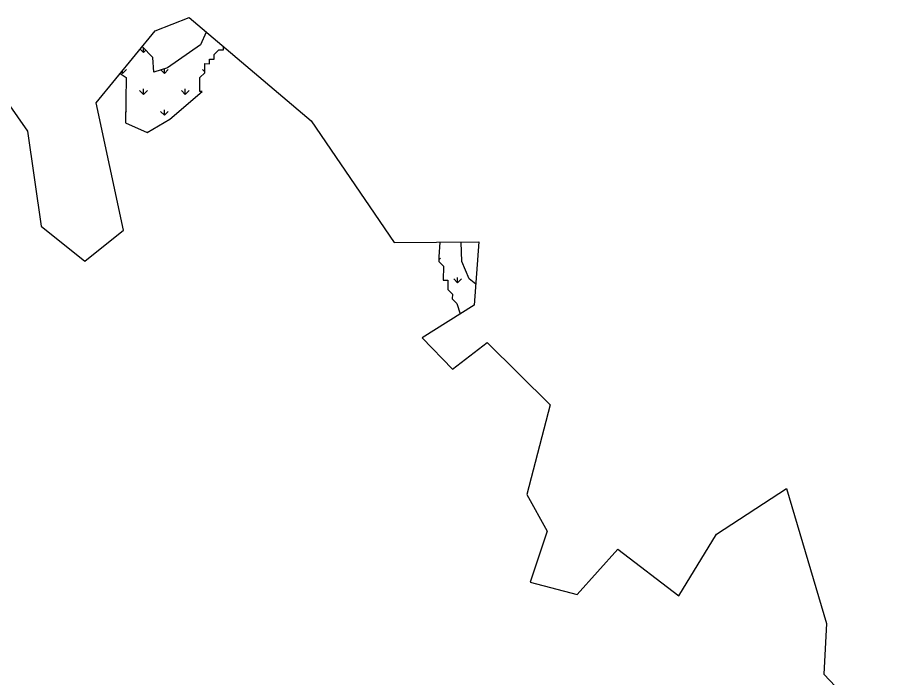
# Model space of a CAD drawing. Header units: metres. Extents: x 265309 to 267425, y 2141467 to 2144180.
# Drawn here: x 266570 to 267327, y 2143194 to 2143761 of the extents above; entities that cross this region are included whole.
import ezdxf

# ---------------------------------------------------------------- set-up
doc = ezdxf.new("R2010")
doc.units = ezdxf.units.M
doc.layers.add('MANGROOVES', color=112, linetype='Continuous')
doc.layers.add('village', color=3, linetype='Continuous')

msp = doc.modelspace()

# ---------------------------------------------------------------- linework, layer by layer
at = {"layer": 'MANGROOVES'}
for p, q in [((266731.62, 2143748.22), (266726.54, 2143737.22)), ((266685.67, 2143726.56), (266676.62, 2143735.84)), ((266726.54, 2143737.22), (266698.44, 2143717.68)), ((266746.38, 2143732.98), (266746.41, 2143735.69)), ((266738.32, 2143725.13), (266738.37, 2143729.11)), ((266738.37, 2143729.11), (266742.4, 2143733.03)), ((266742.4, 2143733.03), (266746.38, 2143732.98)), ((266686.46, 2143713.85), (266685.67, 2143726.56)), ((266730.21, 2143713.3), (266730.31, 2143721.25)), ((266730.31, 2143721.25), (266734.29, 2143721.2)), ((266734.29, 2143721.2), (266734.34, 2143725.18)), ((266734.34, 2143725.18), (266738.32, 2143725.13)), ((266657.75, 2143712.78), (266662.94, 2143709.28)), ((266657.75, 2143712.78), (266662.94, 2143709.28)), ((266698.44, 2143717.68), (266686.46, 2143713.85)), ((266726.18, 2143709.37), (266730.21, 2143713.3)), ((266662.94, 2143709.28), (266662.44, 2143670.61)), ((266662.94, 2143709.28), (266662.44, 2143670.61)), ((266726.03, 2143697.43), (266726.18, 2143709.37)), ((266700.28, 2143673.77), (266728.02, 2143697.41)), ((266700.28, 2143673.77), (266728.02, 2143697.41)), ((266728.02, 2143697.41), (266726.03, 2143697.43)), ((266662.44, 2143670.61), (266681, 2143662.18)), ((266662.44, 2143670.61), (266681, 2143662.18)), ((266681, 2143662.18), (266700.28, 2143673.77)), ((266681, 2143662.18), (266700.28, 2143673.77)), ((266931.72, 2143568.18), (266931.08, 2143555.55)), ((266931.72, 2143568.18), (266931.08, 2143555.55)), ((266950.81, 2143551.54), (266950.16, 2143568.26)), ((266931.08, 2143555.55), (266931.03, 2143551.57)), ((266931.03, 2143551.57), (266934.96, 2143547.54)), ((266934.96, 2143547.54), (266934.8, 2143535.61)), ((266956.97, 2143536.75), (266950.81, 2143551.54)), ((266934.8, 2143535.61), (266938.78, 2143535.56)), ((266938.78, 2143535.56), (266938.68, 2143527.6)), ((266962.58, 2143532.21), (266956.97, 2143536.75)), ((266938.68, 2143527.6), (266942.61, 2143523.57)), ((266942.61, 2143523.57), (266942.55, 2143519.59)), ((266942.55, 2143519.59), (266946.48, 2143515.57)), ((266946.48, 2143515.57), (266949.32, 2143506.69))]:
    msp.add_line(p, q, dxfattribs=at)
at = {"layer": 'MANGROOVES', "linetype": 'Continuous'}
for p, q in [((266677.69, 2143730.82), (266677.69, 2143734.74)), ((266677.69, 2143730.82), (266674.84, 2143733.67)), ((266677.69, 2143730.82), (266679.62, 2143732.76)), ((266746.39, 2143733.96), (266746.16, 2143734.19)), ((266659.73, 2143712.86), (266658.68, 2143713.91)), ((266659.73, 2143712.86), (266663.09, 2143716.23)), ((266659.73, 2143712.86), (266659.73, 2143715.19)), ((266695.65, 2143712.86), (266692.67, 2143715.84)), ((266695.65, 2143712.86), (266695.65, 2143716.79)), ((266695.65, 2143712.86), (266699.01, 2143716.23)), ((266730.22, 2143714.2), (266728.2, 2143716.23)), ((266677.69, 2143694.9), (266674.32, 2143698.27)), ((266677.69, 2143694.9), (266677.69, 2143699.66)), ((266677.69, 2143694.9), (266681.05, 2143698.27)), ((266713.61, 2143694.9), (266710.24, 2143698.27)), ((266713.61, 2143694.9), (266713.61, 2143699.66)), ((266713.61, 2143694.9), (266716.97, 2143698.27)), ((266695.65, 2143676.94), (266695.65, 2143681.7)), ((266662.56, 2143679.77), (266663.09, 2143680.31)), ((266695.65, 2143676.94), (266692.28, 2143680.31)), ((266695.65, 2143676.94), (266699.01, 2143680.31)), ((266677.69, 2143663.69), (266677.69, 2143663.74)), ((266680.92, 2143662.22), (266681.05, 2143662.35)), ((266931.05, 2143553.13), (266932.5, 2143554.58)), ((266947.09, 2143533.25), (266947.09, 2143538.02)), ((266947.09, 2143533.25), (266943.73, 2143536.62)), ((266947.09, 2143533.25), (266950.46, 2143536.62))]:
    msp.add_line(p, q, dxfattribs=at)
at = {"layer": 'village'}
for p, q in [((266687.69, 2143749.37), (266716.93, 2143760.66)), ((266716.93, 2143760.66), (266821.38, 2143672.19)), ((266637.23, 2143687.7), (266687.69, 2143749.37)), ((266545.99, 2143709.47), (266578.15, 2143663.23)), ((266660.61, 2143578.56), (266637.23, 2143687.7)), ((266821.38, 2143672.19), (266892.64, 2143568.01)), ((266578.15, 2143663.23), (266589.87, 2143582.01)), ((266589.87, 2143582.01), (266627.39, 2143551.84)), ((266627.39, 2143551.84), (266660.61, 2143578.56)), ((266892.64, 2143568.01), (266965.4, 2143568.33)), ((266965.4, 2143568.33), (266961.16, 2143514.11)), ((266961.16, 2143514.11), (266916.76, 2143486.28)), ((266916.76, 2143486.28), (266942.79, 2143459.38)), ((266942.79, 2143459.38), (266972.42, 2143482.18)), ((266972.42, 2143482.18), (267026.55, 2143428.77)), ((267026.55, 2143428.77), (267006.32, 2143351.75)), ((267169.07, 2143317.89), (267229.07, 2143357.01)), ((267229.07, 2143357.01), (267263.52, 2143241.09)), ((267006.32, 2143351.75), (267024.02, 2143320.38)), ((267024.02, 2143320.38), (267009.36, 2143276.57)), ((267136.85, 2143265.03), (267169.07, 2143317.89)), ((267049.69, 2143266.07), (267084.54, 2143305.07)), ((267084.54, 2143305.07), (267136.85, 2143265.03)), ((267009.36, 2143276.57), (267049.69, 2143266.07)), ((267263.52, 2143241.09), (267261.25, 2143197.9)), ((267261.25, 2143197.9), (267326.73, 2143128.07))]:
    msp.add_line(p, q, dxfattribs=at)

doc.saveas('drawing.dxf')
